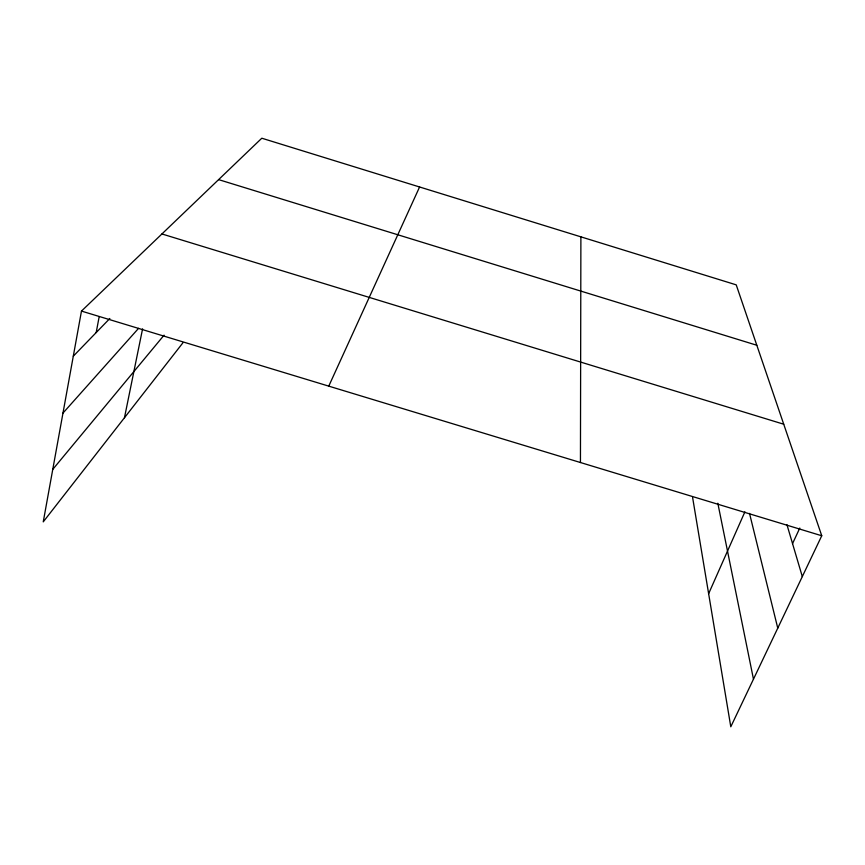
<?xml version="1.0" encoding="UTF-8"?>
<svg xmlns="http://www.w3.org/2000/svg" width="865" height="865" viewBox="0 0 865 865"><rect width="100%" height="100%" fill="white"/><g stroke="black" fill="none" stroke-linecap="round" stroke-linejoin="round"><path stroke-width="1.3" d="M580.447 462.526L580.891 236.837M692.627 497.591L730.795 726.784L821.75 535.759L736.223 284.855L261.803 138.216L81.472 311.086L43.25 521.865L182.839 342.897M96.188 332.56L99.161 316.774M124.463 417.752L142.584 328.841M708.63 593.704L744.906 511.831M328.765 386.136L419.59 186.981M792.545 543.609L799.801 528.05M52.765 469.381L164.058 335.177M62.972 413.092L138.573 328.332M73.298 356.185L109.833 318.482M81.472 311.086L821.75 535.759M161.928 233.961L783.733 424.218M218.607 179.617L756.81 345.254M786.955 524.741L802.309 576.587M749.523 513.399L777.765 628.141M717.82 503.246L753.469 679.176"/></g></svg>
